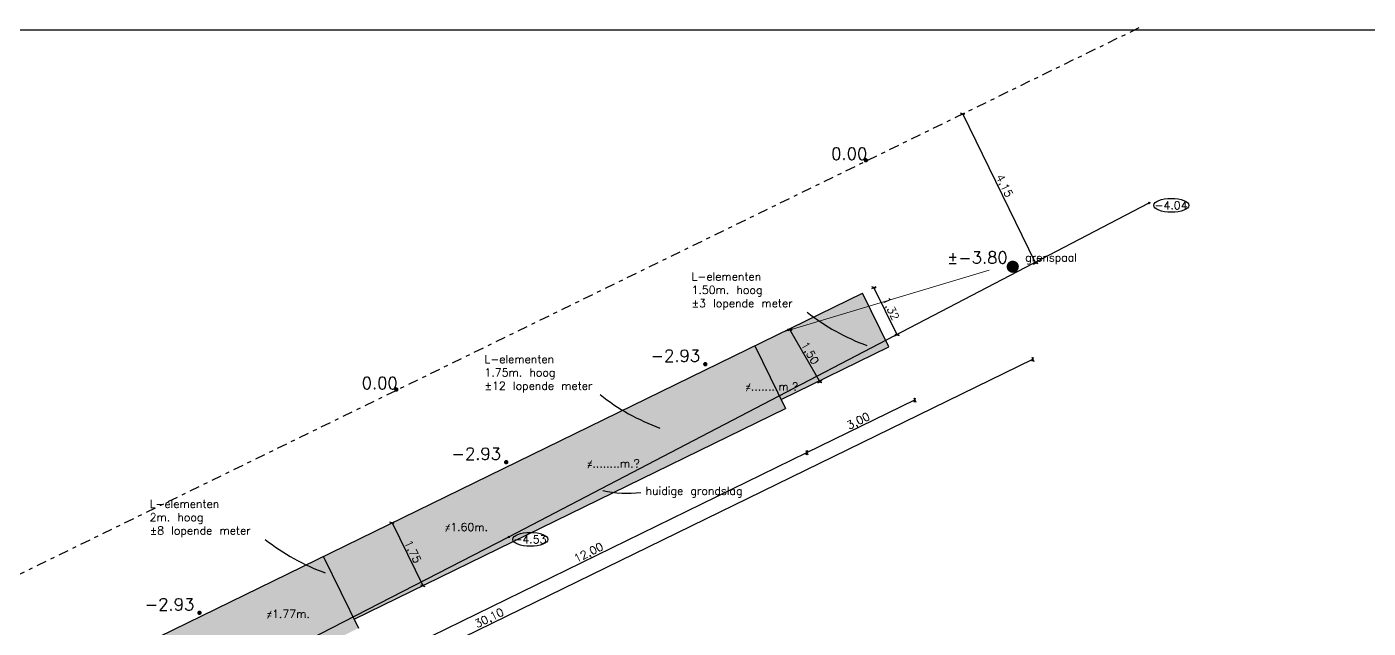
# Model space of a CAD drawing. Header units: millimetres. Extents: x 361 to 21231, y 184 to 1849.
# Drawn here: x 2486.66 to 2520.19, y 543.24 to 558.27 of the extents above; entities that cross this region are included whole.
import ezdxf

# ---------------------------------------------------------------- set-up
doc = ezdxf.new("R2010")
doc.units = ezdxf.units.MM
doc.header["$LTSCALE"] = 0.2
doc.linetypes.add('DASHDOT2', pattern=[12.7, 6.35, -3.175, 0, -3.175])
for name, color, linetype, lineweight in [('aslijnen', 10, 'DASHDOT2', 25), ('huis', 7, 'Continuous', 40), ('L-elementen', 7, 'Continuous', 30), ('maten', 1, 'Continuous', 18), ('maten L-elementen', 191, 'Continuous', 18), ('nieuwe hoogtepunten', 154, 'Continuous', 35), ('talud', 160, 'Continuous', 18)]:
    doc.layers.add(name, color=color, linetype=linetype, lineweight=lineweight)
for name, color, linetype in [('bestaande hoogtepunten', 7, 'Continuous'), ('bestaande hoogtepunten  30-6-2020', 200, 'Continuous'), ('grenspaal', 220, 'Continuous'), ('ontwerp', 7, 'Continuous')]:
    doc.layers.add(name, color=color, linetype=linetype)
doc.layers.add('huidige grondslag', color=7, linetype='Continuous', lineweight=30, true_color=0x00adad)
doc.layers.add('trap inkleuren', color=7, linetype='Continuous', true_color=0xffffa3)
doc.layers.add('trappen inkleuren', color=7, linetype='Continuous', true_color=0xffedb8)
doc.styles.get("Standard").update_dxf_attribs({"font": 'txt.shx', "height": 0.2})
doc.dimstyles.new('maat aanduiding voor tuin', dxfattribs={"dimscale": 0.2, "dimtxt": 0.2, "dimasz": 0.4, "dimexe": 0.3, "dimexo": 0.3, "dimgap": 0.02, "dimtad": 1, "dimzin": 1, "dimtxsty": 'Standard', "dimblk": 'OBLIQUE', "dimcen": 0.2, "dimadec": 0, "dimazin": 3, "dimtfac": 1, "dimtix": 1, "dimtmove": 0, "dimatfit": 3, "dimldrblk": 'OBLIQUE', "dimfxl": 0.3, "dimfxlon": 1, "dimarcsym": 1})

# ---------------------------------------------------------------- blocks, each defined once
blk = doc.blocks.new('_Oblique')
at = {"color": 0, "linetype": 'ByBlock', "lineweight": -2}
blk.add_line((-0.5, -0.5), (0.5, 0.5), dxfattribs=at)
blk = doc.blocks.new('*D1704')
at = {"layer": 'Defpoints', "color": 0, "ltscale": 0.2, "transparency": 16777216}
for p in [(2511.658, 550.262), (2511.804, 549.963), (2484.612, 537.054)]:
    blk.add_point(p, dxfattribs=at)
at = {"layer": 'maten', "color": 0, "lineweight": -2, "ltscale": 0.2, "transparency": 16777216}
for p, q in [((2484.758, 536.756), (2511.804, 549.963)), ((2511.777, 550.017), (2511.83, 549.909)), ((2484.732, 536.81), (2484.784, 536.702))]:
    blk.add_line(p, q, dxfattribs=at)
at = {"layer": 'maten', "color": 0, "lineweight": -2, "ltscale": 0.2, "transparency": 16777216, "xscale": 0.08000000000000074, "yscale": 0.08000000000000074, "zscale": 0.08000000000000074}
for p, rotation in [((2511.804, 549.963), 26.0273961556173), ((2484.758, 536.756), 206.0273961556173)]:
    blk.add_blockref('_Oblique', p, dxfattribs=dict(at, rotation=rotation))
at = {"layer": 'maten', "color": 0, "ltscale": 0.2, "transparency": 16777216, "insert": (2498.228, 543.468), "char_height": 0.2, "attachment_point": 5, "rotation": 26.0274}
blk.add_mtext('30,10', dxfattribs=at)
blk = doc.blocks.new('*D1748')
at = {"layer": 'Defpoints', "color": 0, "ltscale": 0.2, "transparency": 16777216}
for p in [(2506.116, 550.916), (2506.859, 549.61), (2506.478, 549.393)]:
    blk.add_point(p, dxfattribs=at)
at = {"layer": 'maten', "color": 0, "lineweight": -2, "ltscale": 0.2, "transparency": 16777216}
for p, q in [((2505.786, 550.729), (2505.682, 550.669)), ((2505.734, 550.699), (2506.478, 549.393)), ((2506.53, 549.422), (2506.425, 549.363))]:
    blk.add_line(p, q, dxfattribs=at)
at = {"layer": 'maten', "color": 0, "lineweight": -2, "ltscale": 0.2, "transparency": 16777216, "xscale": 0.08000000000000074, "yscale": 0.08000000000000074, "zscale": 0.08000000000000074}
for p, rotation in [((2505.734, 550.699), 119.6431115763729), ((2506.478, 549.393), 299.6431115763729)]:
    blk.add_blockref('_Oblique', p, dxfattribs=dict(at, rotation=rotation))
at = {"layer": 'maten', "color": 0, "ltscale": 0.2, "transparency": 16777216, "insert": (2506.211, 550.105), "char_height": 0.2, "attachment_point": 5, "rotation": 299.6431}
blk.add_mtext('1,50', dxfattribs=at)
blk = doc.blocks.new('*D1749')
at = {"layer": 'Defpoints', "color": 0, "ltscale": 0.2, "transparency": 16777216}
for p in [(2510.053, 556.099), (2509.543, 555.85), (2511.364, 552.121)]:
    blk.add_point(p, dxfattribs=at)
at = {"layer": 'maten', "color": 0, "lineweight": -2, "ltscale": 0.2, "transparency": 16777216}
for p, q in [((2509.999, 556.073), (2510.107, 556.126)), ((2511.874, 552.37), (2510.053, 556.099)), ((2511.82, 552.343), (2511.928, 552.396))]:
    blk.add_line(p, q, dxfattribs=at)
at = {"layer": 'maten', "color": 0, "lineweight": -2, "ltscale": 0.2, "transparency": 16777216, "xscale": 0.08000000000000074, "yscale": 0.08000000000000074, "zscale": 0.08000000000000074}
for p, rotation in [((2510.053, 556.099), 116.0273961556134), ((2511.874, 552.37), 296.0273961556134)]:
    blk.add_blockref('_Oblique', p, dxfattribs=dict(at, rotation=rotation))
at = {"layer": 'maten', "color": 0, "ltscale": 0.2, "transparency": 16777216, "insert": (2511.072, 554.287), "char_height": 0.2, "attachment_point": 5, "rotation": 296.0274}
blk.add_mtext('4,15', dxfattribs=at)
blk = doc.blocks.new('*D1917')
at = {"layer": 'Defpoints', "color": 0, "ltscale": 0.2, "transparency": 16777216}
for p in [(2494.07, 545.034), (2496.557, 544.301), (2494.838, 543.461)]:
    blk.add_point(p, dxfattribs=at)
at = {"layer": 'maten', "color": 0, "lineweight": -2, "ltscale": 0.2, "transparency": 16777216}
for p, q in [((2495.735, 545.847), (2495.843, 545.899)), ((2495.789, 545.873), (2496.557, 544.301)), ((2496.503, 544.274), (2496.611, 544.327))]:
    blk.add_line(p, q, dxfattribs=at)
at = {"layer": 'maten', "color": 0, "lineweight": -2, "ltscale": 0.2, "transparency": 16777216, "xscale": 0.08000000000000074, "yscale": 0.08000000000000074, "zscale": 0.08000000000000074}
for p, rotation in [((2495.789, 545.873), 116.0273961556305), ((2496.557, 544.301), 296.0273961556305)]:
    blk.add_blockref('_Oblique', p, dxfattribs=dict(at, rotation=rotation))
at = {"layer": 'maten', "color": 0, "ltscale": 0.2, "transparency": 16777216, "insert": (2496.281, 545.14), "char_height": 0.2, "attachment_point": 5, "rotation": 296.0274}
blk.add_mtext('1,75', dxfattribs=at)
blk = doc.blocks.new('*D1921')
at = {"layer": 'Defpoints', "color": 0, "ltscale": 0.2, "transparency": 16777216}
for p in [(2505.621, 548.727), (2506.158, 547.627), (2494.838, 543.461)]:
    blk.add_point(p, dxfattribs=at)
at = {"layer": 'maten L-elementen', "color": 0, "lineweight": -2, "ltscale": 0.2, "transparency": 16777216}
for p, q in [((2495.375, 542.362), (2506.158, 547.627)), ((2506.131, 547.681), (2506.184, 547.573)), ((2495.348, 542.415), (2495.401, 542.308))]:
    blk.add_line(p, q, dxfattribs=at)
at = {"layer": 'maten L-elementen', "color": 0, "lineweight": -2, "ltscale": 0.2, "transparency": 16777216, "xscale": 0.08000000000000074, "yscale": 0.08000000000000074, "zscale": 0.08000000000000074}
for p, rotation in [((2506.158, 547.627), 26.02739615560983), ((2495.375, 542.362), 206.0273961556099)]:
    blk.add_blockref('_Oblique', p, dxfattribs=dict(at, rotation=rotation))
at = {"layer": 'maten L-elementen', "color": 0, "ltscale": 0.2, "transparency": 16777216, "insert": (2500.713, 545.103), "char_height": 0.2, "attachment_point": 5, "rotation": 26.0274}
blk.add_mtext('12,00', dxfattribs=at)
blk = doc.blocks.new('*D1927')
at = {"layer": 'Defpoints', "color": 0, "ltscale": 0.2, "transparency": 16777216}
for p in [(2508.207, 550.268), (2505.511, 548.951), (2508.854, 548.944)]:
    blk.add_point(p, dxfattribs=at)
at = {"layer": 'maten L-elementen', "color": 0, "lineweight": -2, "ltscale": 0.2, "transparency": 16777216}
for p, q in [((2506.158, 547.627), (2508.854, 548.944)), ((2508.827, 548.998), (2508.88, 548.89)), ((2506.131, 547.681), (2506.184, 547.573))]:
    blk.add_line(p, q, dxfattribs=at)
at = {"layer": 'maten L-elementen', "color": 0, "lineweight": -2, "ltscale": 0.2, "transparency": 16777216, "xscale": 0.08000000000000074, "yscale": 0.08000000000000074, "zscale": 0.08000000000000074}
for p, rotation in [((2508.854, 548.944), 26.02739615561909), ((2506.158, 547.627), 206.027396155619)]:
    blk.add_blockref('_Oblique', p, dxfattribs=dict(at, rotation=rotation))
at = {"layer": 'maten L-elementen', "color": 0, "ltscale": 0.2, "transparency": 16777216, "insert": (2507.453, 548.394), "char_height": 0.2, "attachment_point": 5, "rotation": 26.0274}
blk.add_mtext('3,00', dxfattribs=at)
blk = doc.blocks.new('*D1928')
at = {"layer": 'Defpoints', "color": 0, "ltscale": 0.2, "transparency": 16777216}
for p in [(2507.549, 551.616), (2507.832, 551.754), (2508.127, 550.432)]:
    blk.add_point(p, dxfattribs=at)
at = {"layer": 'maten L-elementen', "color": 0, "lineweight": -2, "ltscale": 0.2, "transparency": 16777216}
for p, q in [((2507.778, 551.728), (2507.886, 551.781)), ((2508.411, 550.57), (2507.832, 551.754)), ((2508.357, 550.544), (2508.464, 550.597))]:
    blk.add_line(p, q, dxfattribs=at)
at = {"layer": 'maten L-elementen', "color": 0, "lineweight": -2, "ltscale": 0.2, "transparency": 16777216, "xscale": 0.08000000000000074, "yscale": 0.08000000000000074, "zscale": 0.08000000000000074}
for p, rotation in [((2507.832, 551.754), 116.0273961555924), ((2508.411, 550.57), 296.0273961555924)]:
    blk.add_blockref('_Oblique', p, dxfattribs=dict(at, rotation=rotation))
at = {"layer": 'maten L-elementen', "color": 0, "ltscale": 0.2, "transparency": 16777216, "insert": (2508.23, 551.215), "char_height": 0.2, "attachment_point": 5, "rotation": 296.0274}
blk.add_mtext('1,32', dxfattribs=at)

msp = doc.modelspace()

# ---------------------------------------------------------------- hatches: boundary and pattern name
at = {"layer": 'grenspaal', "ltscale": 0.2}
h = msp.add_hatch(color=256, dxfattribs=at)
h.dxf.hatch_style = 1
edge = h.paths.add_edge_path()
edge.add_arc((2511.303, 552.275), 0.154, 0.0061, 360.0061)
at = {"layer": 'maten L-elementen', "ltscale": 0.2}
h = msp.add_hatch(color=256, dxfattribs=at)
h.dxf.hatch_style = 1
h.paths.add_polyline_path([(2504.853, 550.299), (2494.07, 545.034), (2494.838, 543.461), (2505.621, 548.727)])
at = {"layer": 'nieuwe hoogtepunten', "ltscale": 0.2}
h = msp.add_hatch(color=1, dxfattribs=at)
h.dxf.hatch_style = 1
edge = h.paths.add_edge_path()
edge.add_arc((2507.631, 554.937), 0.055, 0, 360)
h = msp.add_hatch(color=256, dxfattribs=at)
h.dxf.hatch_style = 1
edge = h.paths.add_edge_path()
edge.add_arc((2511.288, 552.279), 0.055, 0, 360)
h = msp.add_hatch(color=256, dxfattribs=at)
h.dxf.hatch_style = 1
edge = h.paths.add_edge_path()
edge.add_arc((2503.618, 549.838), 0.055, 0, 360)
h = msp.add_hatch(color=1, dxfattribs=at)
h.dxf.hatch_style = 1
edge = h.paths.add_edge_path()
edge.add_arc((2495.895, 549.203), 0.055, 0, 360)
h = msp.add_hatch(color=256, dxfattribs=at)
h.dxf.hatch_style = 1
edge = h.paths.add_edge_path()
edge.add_arc((2498.642, 547.387), 0.055, 0, 360)
h = msp.add_hatch(color=256, dxfattribs=at)
h.dxf.hatch_style = 1
edge = h.paths.add_edge_path()
edge.add_arc((2490.975, 543.621), 0.055, 0, 360)
at = {"layer": 'trap inkleuren', "ltscale": 0.2}
h = msp.add_hatch(color=256, dxfattribs=at)
h.dxf.hatch_style = 1
h.paths.add_polyline_path([(2487.759, 539.726), (2494.948, 543.236), (2494.07, 545.034), (2486.881, 541.523)])
at = {"layer": 'trappen inkleuren', "ltscale": 0.2}
h = msp.add_hatch(color=256, dxfattribs=at)
h.dxf.hatch_style = 1
h.paths.add_polyline_path([(2504.853, 550.299), (2507.549, 551.616), (2508.207, 550.268), (2505.511, 548.951)])

# ---------------------------------------------------------------- linework, layer by layer
at = {"layer": 'aslijnen', "ltscale": 0.2}
msp.add_line((2482.001, 542.401), (2514.506, 558.274), dxfattribs=at)
at = {"layer": 'bestaande hoogtepunten'}
msp.add_ellipse((2499.243, 545.458), major_axis=(-0.439, 0), ratio=0.39726, dxfattribs=at)
at = {"layer": 'bestaande hoogtepunten  30-6-2020'}
msp.add_ellipse((2515.269, 553.81), major_axis=(-0.439, 0), ratio=0.39726, dxfattribs=at)
at = {"layer": 'huidige grondslag', "ltscale": 0.2}
for p, q in [((2498.709, 545.518), (2514.716, 553.869)), ((2484.168, 538.057), (2498.709, 545.518))]:
    msp.add_line(p, q, dxfattribs=at)
at = {"layer": 'huidige grondslag', "lineweight": 25, "ltscale": 0.2}
msp.add_arc((2501.676, 549.475), 2.864, 257.488, 276.6349, dxfattribs=at)
at = {"layer": 'huis', "lineweight": 25, "ltscale": 0.2}
msp.add_lwpolyline([(2557.718, 558.188), (2467.592, 558.188), (2467.592, 408.613), (2557.718, 408.613)], close=True, dxfattribs=at)
at = {"layer": 'L-elementen'}
for p, q in [((2483.287, 539.768), (2507.549, 551.616)), ((2504.853, 550.299), (2505.621, 548.727)), ((2505.511, 548.951), (2508.207, 550.268)), ((2494.838, 543.461), (2505.621, 548.727)), ((2494.07, 545.034), (2494.948, 543.236))]:
    msp.add_line(p, q, dxfattribs=at)
at = {"layer": 'L-elementen', "ltscale": 0.2}
msp.add_line((2508.207, 550.268), (2507.549, 551.616), dxfattribs=at)
at = {"layer": 'maten', "ltscale": 0.2}
for centre in [(2514.716, 553.869), (2498.709, 545.518)]:
    msp.add_circle(centre, 0.02, dxfattribs=at)
at = {"layer": 'ontwerp', "ltscale": 0.2}
for centre in [(2509.542, 555.438), (2504.366, 553.374), (2495.997, 549.753)]:
    msp.add_arc(centre, 5.467, 231.8282, 249.8472, dxfattribs=at)
at = {"layer": 'talud', "ltscale": 0.2}
msp.add_line((2505.57, 550.65), (2510.715, 552.193), dxfattribs=at)

# ---------------------------------------------------------------- texts
at = {"layer": 'bestaande hoogtepunten', "insert": (2498.823, 545.557), "char_height": 0.2, "width": 0.69801, "attachment_point": 1, "rotation": 0.0061}
msp.add_mtext('-4.53', dxfattribs=at)
at = {"layer": 'bestaande hoogtepunten  30-6-2020', "insert": (2514.849, 553.909), "char_height": 0.2, "width": 0.69801, "attachment_point": 1, "rotation": 0.0061}
msp.add_mtext('-4.04', dxfattribs=at)
at = {"layer": 'grenspaal', "ltscale": 0.2, "insert": (2511.615, 552.608), "char_height": 0.2, "attachment_point": 1, "rotation": 0.0061}
msp.add_mtext_dynamic_manual_height_columns('grenspaal', width=0.08237, gutter_width=1, heights=[0], dxfattribs=at)
at = {"layer": 'huidige grondslag', "ltscale": 0.2, "insert": (2502.125, 546.771), "char_height": 0.2, "attachment_point": 1}
msp.add_mtext_dynamic_manual_height_columns('huidige grondslag', width=3.06494, gutter_width=1, heights=[0], dxfattribs=at)
at = {"layer": 'nieuwe hoogtepunten', "color": 1, "ltscale": 0.2, "char_height": 0.3, "attachment_point": 1, "rotation": 0.0061}
for s, insert in [('0.00', (2506.766, 555.251)), ('-2.93', (2502.253, 550.199)), ('0.00', (2495.03, 549.517)), ('-2.93', (2497.277, 547.749)), ('-2.93', (2489.61, 543.982))]:
    msp.add_mtext_dynamic_manual_height_columns(s, width=3.39192, gutter_width=1.5, heights=[0], dxfattribs=dict(at, insert=insert))
at = {"layer": 'nieuwe hoogtepunten', "ltscale": 0.2, "insert": (2509.66, 552.656), "char_height": 0.3, "attachment_point": 1, "rotation": 0.0061}
msp.add_mtext_dynamic_manual_height_columns('%%P-3.80', width=3.39192, gutter_width=1.5, heights=[0], dxfattribs=at)
at = {"layer": 'ontwerp', "lineweight": 30, "ltscale": 0.2, "char_height": 0.2, "attachment_point": 1, "rotation": 0.0061}
for s, insert in [('L-elementen\\P1.50m. hoog\\P%%P3 lopende meter', (2503.275, 552.129)), ('L-elementen\\P1.75m. hoog\\P%%P12 lopende meter', (2498.099, 550.065)), ('L-elementen\\P2m. hoog\\P%%P8 lopende meter', (2489.729, 546.444))]:
    msp.add_mtext_dynamic_manual_height_columns(s, width=4.31897, gutter_width=1, heights=[0], dxfattribs=dict(at, insert=insert))
at = {"layer": 'talud', "ltscale": 0.2, "char_height": 0.2, "attachment_point": 1, "rotation": 0.0061}
for s, insert in [('{\\fISOCPEUR|b0|i0|c0|p34;≠}........m.?', (2504.622, 549.379)), ('{\\fISOCPEUR|b0|i0|c0|p34;≠}........m.?', (2500.662, 547.455)), ('{\\fISOCPEUR|b0|i0|c0|p34;≠}1.60m.', (2497.109, 545.866)), ('{\\fISOCPEUR|b0|i0|c0|p34;≠}1.77m.', (2492.654, 543.694))]:
    msp.add_mtext_dynamic_manual_height_columns(s, width=1.26472, gutter_width=1, heights=[0], dxfattribs=dict(at, insert=insert))

# ---------------------------------------------------------------- dimensions: what is measured, and where the dimension line sits
at = {"layer": 'maten', "ltscale": 0.2}
for p1, p2, distance, picture, middle in [((2511.364, 552.121), (2509.543, 555.85), -0.568, '*D1749', (2511.072, 554.287)), ((2506.116, 550.916), (2506.859, 549.61), -0.439, '*D1748', (2506.211, 550.105)), ((2484.612, 537.054), (2511.658, 550.262), -0.332, '*D1704', (2498.228, 543.468)), ((2494.07, 545.034), (2494.838, 543.461), 1.913, '*D1917', (2496.281, 545.14))]:
    dim = msp.add_aligned_dim(p1=p1, p2=p2, distance=distance, dimstyle='maat aanduiding voor tuin', dxfattribs=at)
    dim.commit()
    dim.dimension.update_dxf_attribs({"geometry": picture, "text_midpoint": middle})
at = {"layer": 'maten L-elementen', "ltscale": 0.2}
for p1, p2, distance, picture, middle in [((2508.127, 550.432), (2507.549, 551.616), -0.316, '*D1928', (2508.23, 551.215)), ((2505.511, 548.951), (2508.207, 550.268), -1.474, '*D1927', (2507.453, 548.394)), ((2494.838, 543.461), (2505.621, 548.727), -1.224, '*D1921', (2500.713, 545.103))]:
    dim = msp.add_aligned_dim(p1=p1, p2=p2, distance=distance, dimstyle='maat aanduiding voor tuin', dxfattribs=at)
    dim.commit()
    dim.dimension.update_dxf_attribs({"geometry": picture, "text_midpoint": middle})

doc.saveas('drawing.dxf')
